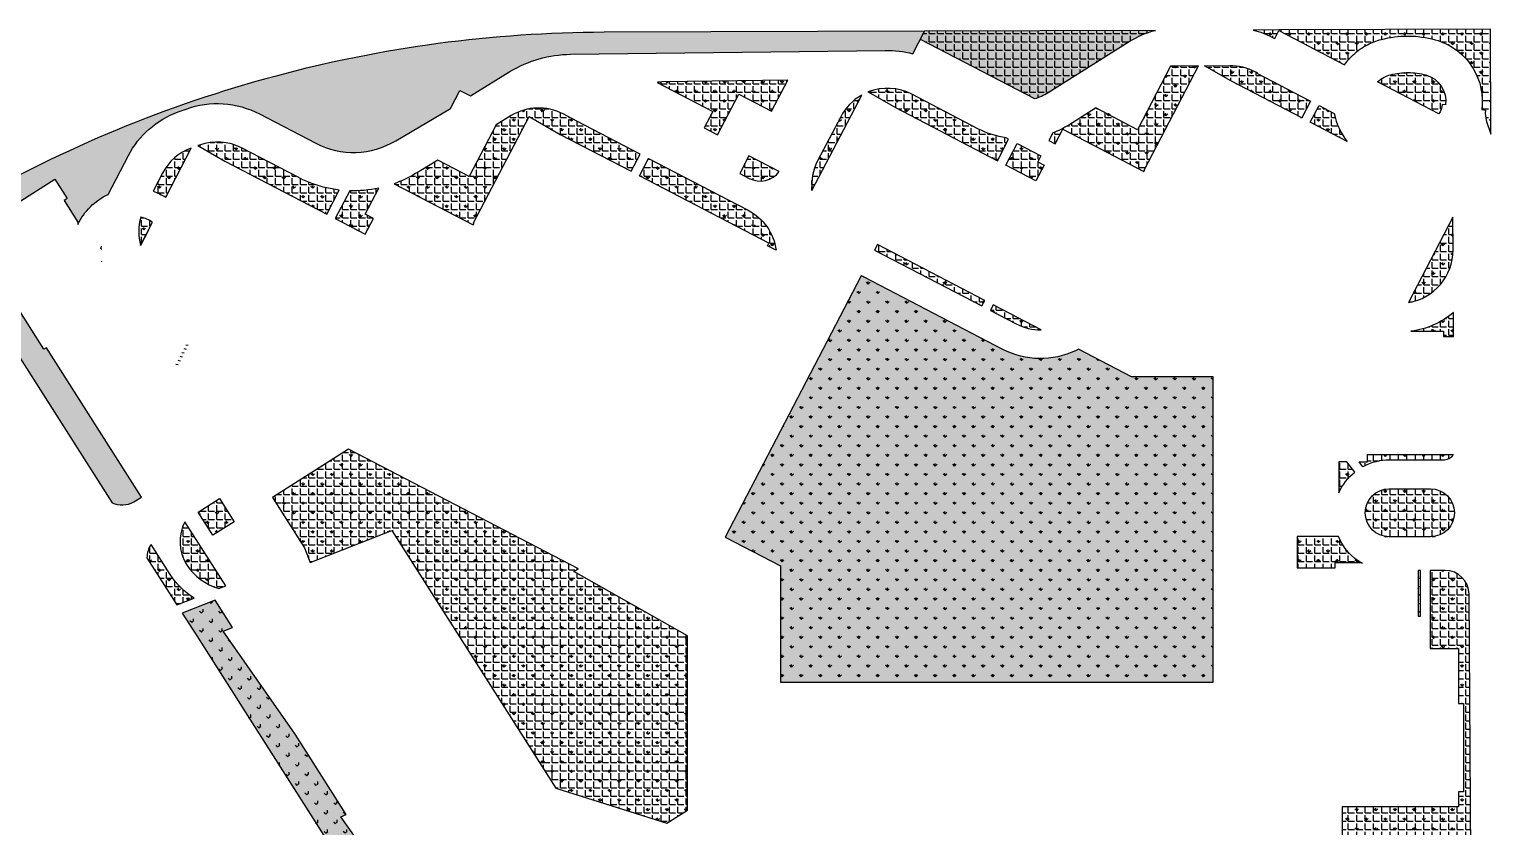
# Model space of a CAD drawing. Extents: x 1977 to 1034874806, y 3985 to 587211952.
# Drawn here: x 516936495 to 517240987, y 292439846 to 292606045 of the extents above; entities that cross this region are included whole.
import ezdxf

# ---------------------------------------------------------------- set-up
doc = ezdxf.new("R2010")
doc.units = 0
doc.header["$LTSCALE"] = 10
doc.header["$MEASUREMENT"] = 0
doc.layers.add('M-绿化 填充 实土104', color=126, linetype='Continuous')
doc.layers.add('SPACE_HATCH', color=8, linetype='Continuous')
pattern_1 = [(90, (517177151.9, 292383314.6), (-1995.591, 1995.591), [529.161, -3462.02]), (45, (517177152, 292383314.6), (-1995.592, 1995.592), [529.161, -2293.032]), (135, (517177152, 292383314.6), (-1995.592, -1995.592), [529.161, -2293.032])]
pattern_2 = [(0, (0, 0), (0, 1746.25), [1270, -476.25]), (90, (0, 0), (-1746.25, 1e-13), [1270, -476.25])]

msp = doc.modelspace()

# ---------------------------------------------------------------- hatches: boundary and pattern name
at = {"layer": 'M-绿化 填充 实土104'}
h = msp.add_hatch(dxfattribs=at)
h.set_pattern_fill('GRASS', color=256, scale=1000)
h.set_pattern_definition([(90, (517209568, 292263336.2), (-1995.591, 1995.591), [529.161, -3462.02]), (45, (517209568, 292263336.2), (-1995.592, 1995.592), [529.161, -2293.032]), (135, (517209568, 292263336.2), (-1995.592, -1995.592), [529.161, -2293.032])])
h.paths.add_polyline_path([(517026228.269, 292593308.488), (517028442.528, 292592155.818), (517036639.177, 292597213.578, -0.1337552651), (517049274.671, 292600821.264), (517114826.897, 292601620.244, -0.074902278), (517120562.049, 292600942.693), (517123005.517, 292605636.549), (517056254.159, 292605405.836, 0.0648491817), (516987632.417, 292596226.813, 0.064894186), (516923656.417, 292569778.813), (516920945.417, 292558862.813), (516953741.286, 292507343.065, 0.2395148962), (516958266.577, 292507558.164), (516959860.51, 292508565.638), (516940069.259, 292539680.46), (516939562.994, 292539358.441), (516925769.861, 292561043.447), (516929072.636, 292563144.236), (516930066.19, 292567331.655), (516941794.656, 292574791.754), (516944370.806, 292570741.637), (516943780.163, 292570365.948), (516946647.503, 292565858.033), (516946643.894, 292565362.366, -0.1795361481), (516952939.346, 292571611.431), (516957148.506, 292579719.927, -0.1879278584), (516967526.188, 292588809.167), (516969194.637, 292589407.51, -0.2099432466), (516984443.384, 292588398.252), (516996191.21, 292582282.721, 0.2617477249), (517012840.26, 292582816.394), (517024257.932, 292589523.503)])
h.paths.add_polyline_path([(517145939.436, 292591588.091, 0.071374484), (517148793.712, 292592859.304), (517165658.517, 292603468.088, -0.0784951198), (517171108.346, 292605803.372), (517123005.517, 292605636.549), (517122141.385, 292603976.571)])
h = msp.add_hatch(dxfattribs=at)
h.set_pattern_fill('GRASS', color=256, scale=1000)
h.set_pattern_definition(pattern_1)
h.paths.add_polyline_path([(517196926.024, 292605892.733), (517191512.041, 292605873.994, -0.0566780583), (517195520.266, 292604334.408), (517195988.048, 292604090.896)])
h = msp.add_hatch(dxfattribs=at)
h.set_pattern_fill('GRASS', color=256, scale=1000)
h.set_pattern_definition(pattern_1)
h.paths.add_polyline_path([(517237345.724, 292597835.192, -0.1688508888), (517239112.028, 292589281.802), (517239901.673, 292589162.467, 0.1182316493), (517240100.541, 292586838.928), (517240987.465, 292584169.263), (517240911.748, 292606044.977), (517196926.024, 292605892.733), (517196853.826, 292605754.041), (517210524.782, 292598637.392, -0.0513354422), (517212305.705, 292600698.446, -0.0689365474), (517215280.785, 292602813.15, -0.0580585209), (517218165.755, 292603912.679, -0.0633925016), (517223675.821, 292604614.092, -0.0648273944), (517229306.573, 292603881.02, -0.1963663825)])
h = msp.add_hatch(dxfattribs=at)
h.set_pattern_fill('GRASS', color=256, scale=1000)
h.set_pattern_definition([(90, (516716313, 292338560.3), (-1995.591, 1995.591), [529.161, -3462.02]), (45, (516716313, 292338560.3), (-1995.592, 1995.592), [529.161, -2293.032]), (135, (516716313, 292338560.3), (-1995.592, -1995.592), [529.161, -2293.032])])
edge = h.paths.add_edge_path()
edge.add_line((517180064.715, 292598407.166), (517175596.436, 292598352.704))
edge.add_arc((517173968.586, 292630840.449), 32528.503, 270.52366857, 272.86849707, ccw=False)
edge.add_line((517174265.884, 292598313.305), (517167618.773, 292585544.319))
edge.add_line((517167618.773, 292585544.319), (517158881.716, 292590092.546))
edge.add_line((517158881.716, 292590092.546), (517158616.728, 292589583.509))
edge.add_line((517158616.728, 292589583.509), (517153056.674, 292586085.964))
edge.add_arc((517142939.915, 292602168.598), 18999.998, 290.93857009, 302.17189127, ccw=False)
edge.add_line((517149729.883, 292584423.281), (517148924.146, 292582875.474))
edge.add_line((517148924.146, 292582875.474), (517150254.727, 292582182.809))
edge.add_line((517150254.727, 292582182.809), (517151824.765, 292585198.823))
edge.add_line((517151824.765, 292585198.823), (517168722.271, 292576402.538))
edge.add_line((517168722.271, 292576402.538), (517168906.936, 292576757.276))
edge.add_line((517168906.936, 292576757.276), (517168818.3, 292576803.418))
edge.add_line((517168818.3, 292576803.418), (517180064.715, 292598407.166))
h = msp.add_hatch(dxfattribs=at)
h.set_pattern_fill('GRASS', color=256, scale=1000)
h.set_pattern_definition(pattern_1)
h.paths.add_polyline_path([(517186834.257, 292595271.048), (517181332.728, 292598422.621), (517186600.601, 292598486.828, -0.1236630012), (517191813.899, 292597244.764), (517192294.059, 292596994.809), (517192236.34, 292596883.933), (517203430.672, 292591056.532), (517201618.258, 292587574.917)])
h = msp.add_hatch(dxfattribs=at)
h.set_pattern_fill('GRASS', color=256, scale=1000)
h.set_pattern_definition(pattern_1)
edge = h.paths.add_edge_path()
edge.add_arc((517223676.792, 292582633.964), 14380.12, 74.73437443, 89.4818686)
edge.add_arc((517223675.821, 292582620.762), 14393.33, 89.47847716, 104.25335853)
edge.add_arc((517221473.756, 292590910.534), 5817.324, 103.33486045, 117.63874016)
edge.add_arc((517221396.885, 292591057.277), 5651.665, 117.63848, 134.95771705)
edge.add_line((517217403.504, 292595056.556), (517230197.963, 292588396.179))
edge.add_arc((517225632.272, 292591088.398), 5300.338, 329.47371174, 352.15809454)
edge.add_arc((517226063.469, 292591704.316), 5002.146, 344.47229077, 433.75260776)
h = msp.add_hatch(dxfattribs=at)
h.set_pattern_fill('GRASS', color=256, scale=1000)
h.set_pattern_definition(pattern_1)
edge = h.paths.add_edge_path()
edge.add_line((517079902.317, 292584026.213), (517084336.946, 292592540.118))
edge.add_line((517084336.946, 292592540.118), (517091168.126, 292588982.23))
edge.add_line((517091168.126, 292588982.23), (517094517.425, 292595416.173))
edge.add_line((517094517.425, 292595416.173), (517068264.739, 292595052.278))
edge.add_arc((517068325.677, 292590052.649), 5000, 90.69831249, 101.86798105)
edge.add_line((517067297.39, 292594945.769), (517078899.6, 292588908.404))
edge.add_line((517078899.6, 292588908.404), (517077113.782, 292585477.882))
edge.add_line((517077113.782, 292585477.882), (517079902.317, 292584026.213))
h = msp.add_hatch(dxfattribs=at)
h.set_pattern_fill('GRASS', color=256, scale=1000)
h.set_pattern_definition(pattern_1)
edge = h.paths.add_edge_path()
edge.add_arc((517115309.207, 292582730.777), 11000, 62.50000013, 111.51494184)
edge.add_line((517111275.025, 292592964.318), (517116968.599, 292589702.732))
edge.add_line((517116968.599, 292589702.732), (517138210.181, 292578645.064))
edge.add_line((517138210.181, 292578645.064), (517140541.817, 292583124.094))
edge.add_line((517140541.817, 292583124.094), (517140023.914, 292583393.698))
edge.add_arc((517142944.234, 292602186.913), 19018.759, 242.92381137, 261.16732111, ccw=False)
edge.add_line((517134287.372, 292585252.571), (517120388.442, 292592487.896))
h = msp.add_hatch(dxfattribs=at)
h.set_pattern_fill('GRASS', color=256, scale=1000)
h.set_pattern_definition(pattern_1)
edge = h.paths.add_edge_path()
edge.add_arc((517004040.936, 292597361.906), 25000, 289.81326732, 301.17189127, ccw=False)
edge.add_line((517012514.831, 292573841.848), (517028991.233, 292565264.612))
edge.add_line((517028991.233, 292565264.612), (517029175.932, 292565619.416))
edge.add_line((517029175.932, 292565619.416), (517029087.316, 292565665.547))
edge.add_line((517029087.316, 292565665.547), (517040631.205, 292587840.728))
edge.add_line((517040631.205, 292587840.728), (517047100.896, 292584134.539))
edge.add_line((517047100.896, 292584134.539), (517061887.296, 292576437.088))
edge.add_line((517061887.296, 292576437.088), (517063757.435, 292580029.523))
edge.add_line((517063757.435, 292580029.523), (517050562.148, 292586898.555))
edge.add_line((517050562.148, 292586898.555), (517047704.792, 292588386.001))
edge.add_arc((517042625.557, 292578628.882), 11000, 62.5, 121.17189127)
edge.add_line((517036931.877, 292588040.683), (517033761.407, 292586122.703))
edge.add_line((517033761.407, 292586122.703), (517028172.15, 292575385.838))
edge.add_line((517028172.15, 292575385.838), (517021636.816, 292578787.918))
edge.add_line((517021636.816, 292578787.918), (517018058.848, 292576623.422))
edge.add_line((517018058.848, 292576623.422), (517016981.119, 292575971.448))
h = msp.add_hatch(dxfattribs=at)
h.set_pattern_fill('GRASS', color=256, scale=1000)
h.set_pattern_definition(pattern_1)
h.paths.add_polyline_path([(517109932.999, 292592327.463, 0.1460704815), (517105552.088, 292587810.011), (517100749.902, 292578585.099, 0.1460630178), (517099562.178, 292572405.682)])
h = msp.add_hatch(dxfattribs=at)
h.set_pattern_fill('GRASS', color=256, scale=1000)
h.set_pattern_definition(pattern_1)
h.paths.add_polyline_path([(517208369.111, 292588485.744), (517205204.721, 292590133.021), (517203392.276, 292586651.413), (517211094.857, 292582641.662, -0.1230469503)])
h = msp.add_hatch(dxfattribs=at)
h.set_pattern_fill('GRASS', color=256, scale=1000)
h.set_pattern_definition(pattern_1)
h.paths.add_polyline_path([(516970251.747, 292581287.775, 0.1879033889), (516964244.592, 292576025.938), (516962312.767, 292572314.936, -0.0281240331), (516964925.482, 292571053.661)])
h = msp.add_hatch(dxfattribs=at)
h.set_pattern_fill('GRASS', color=256, scale=1000)
h.set_pattern_definition(pattern_1)
edge = h.paths.add_edge_path()
edge.add_arc((516975670.161, 292571545.046), 11000, 62.5, 111.54276723)
edge.add_line((516971631.009, 292581776.627), (516977237.615, 292578564.861))
edge.add_line((516977237.615, 292578564.861), (516998479.213, 292567507.198))
edge.add_line((516998479.213, 292567507.198), (517001097.011, 292572535.844))
edge.add_arc((517004040.936, 292597361.905), 25000, 242.50011131, 263.23732977, ccw=False)
edge.add_line((516992497.264, 292575186.612), (516980749.395, 292581302.165))
h = msp.add_hatch(dxfattribs=at)
h.set_pattern_fill('GRASS', color=256, scale=1000)
h.set_pattern_definition(pattern_1)
h.paths.add_polyline_path([(517147945.924, 292577747.786), (517146615.402, 292578440.421), (517147238.763, 292579637.885), (517142315.839, 292582200.597), (517139984.203, 292577721.566), (517146237.653, 292574466.226)])
h = msp.add_hatch(dxfattribs=at)
h.set_pattern_fill('GRASS', color=256, scale=1000)
h.set_pattern_definition(pattern_1)
edge = h.paths.add_edge_path()
edge.add_line((517065531.451, 292579106.025), (517063661.293, 292575513.544))
edge.add_line((517063661.293, 292575513.544), (517090608.684, 292561485.629))
edge.add_line((517090608.684, 292561485.629), (517092097.627, 292559977.858))
edge.add_arc((517081190.252, 292558553.372), 11000, 7.44062658, 62.5)
edge.add_line((517086269.487, 292568310.491), (517082100.536, 292570480.71))
edge.add_line((517082100.536, 292570480.71), (517082100.537, 292570480.713))
edge.add_line((517082100.537, 292570480.713), (517065531.451, 292579106.025))
h = msp.add_hatch(dxfattribs=at)
h.set_pattern_fill('GRASS', color=256, scale=1000)
h.set_pattern_definition(pattern_1)
h.paths.add_polyline_path([(517092754.113, 292576377.206), (517086787.067, 292579483.453), (517084871.027, 292575802.775), (517086467.647, 292574971.627, 0.3649920459)])
h = msp.add_hatch(dxfattribs=at)
h.set_pattern_fill('GRASS', color=256, scale=1000)
h.set_pattern_definition(pattern_1)
edge = h.paths.add_edge_path()
edge.add_arc((517004040.936, 292597361.906), 25000.001, 268.22705396, 282.14899265, ccw=False)
edge.add_line((517003267.466, 292572373.873), (517000253.229, 292566583.69))
edge.add_line((517000253.229, 292566583.69), (517006506.669, 292563328.356))
edge.add_line((517006506.669, 292563328.356), (517008214.944, 292566609.923))
edge.add_line((517008214.944, 292566609.923), (517006485.264, 292567510.337))
edge.add_line((517006485.264, 292567510.337), (517009302.301, 292572921.815))
h = msp.add_hatch(dxfattribs=at)
h.set_pattern_fill('GRASS', color=256, scale=1000)
h.set_pattern_definition([(90, (516960371.6, 292564209.8), (-1995.6, 1995.6), [529.2, -3462]), (45, (516960371.6, 292564209.8), (-1995.6, 1995.6), [529.2, -2293]), (135, (516960371.6, 292564209.8), (-1995.6, -1995.6), [529.2, -2293])])
edge = h.paths.add_edge_path()
edge.add_line((516959686.85, 292560990.533), (516962199.676, 292565817.526))
edge.add_arc((516958212.87, 292560003.152), 7049.934, 55.56231141, 77.31464802)
edge.add_arc((516970033.364, 292563805.967), 10722.734, 163.33489539, 195.22242115)
h = msp.add_hatch(dxfattribs=at)
h.set_pattern_fill('GRASS', color=256, scale=1000)
h.set_pattern_definition(pattern_1)
h.paths.add_polyline_path([(517233123.079, 292560037.13), (517233084.744, 292566852.332), (517223833.487, 292549109.021, 0.3707938634)])
h = msp.add_hatch(dxfattribs=at)
h.set_pattern_fill('GRASS', color=256, scale=1000)
h.set_pattern_definition([(32.45912345, (1042041944.4, 13591556.5), (612.799656, 2754.858084), [529.16132, -3462.0203]), (347.45912345, (1042041944.4, 13591556.5), (612.800074, 2754.859961), [529.16132, -2293.0323]), (77.45912345, (1042041944.4, 13591556.5), (-2754.859961, 612.800074), [529.16132, -2293.0323])])
h.paths.add_polyline_path([(516951604.391, 292560510.119, -0.0179843324), (516951412.61, 292561862.96, 0.0482445825), (516951181.196, 292560511.234, 0.2434491719), (516953737.676, 292554555.602, -0.0838098844)])
h = msp.add_hatch(dxfattribs=at)
h.set_pattern_fill('GRASS', color=256, scale=1000)
h.set_pattern_definition(pattern_1)
h.paths.add_polyline_path([(517134964.071, 292548370.958), (517135566.136, 292549527.437), (517113215.801, 292561167.34), (517112612.585, 292560008.576)])
h = msp.add_hatch(dxfattribs=at)
h.set_pattern_fill('GRASS', color=256, scale=1000)
h.set_pattern_definition(pattern_1)
h.paths.add_polyline_path([(517159038.833, 292470004.324), (517159038.833, 292470004.324), (517183144.943, 292470004.324), (517183138.833, 292533604.324), (517166149.965, 292533604.324), (517155117.146, 292539349.522), (517154501.873, 292539056.685, -0.2352475486), (517139346.323, 292539327.58), (517110551.692, 292554317.117, 0.0181996445), (517109828.642, 292554660.673), (517081490.703, 292500224.022), (517093038.833, 292494212.443), (517093038.833, 292470004.324), (517129649.969, 292470004.324)])
h = msp.add_hatch(dxfattribs=at)
h.set_pattern_fill('GRASS', color=256, scale=1000)
h.set_pattern_definition(pattern_1)
edge = h.paths.add_edge_path()
edge.add_line((517137340.212, 292548603.772), (517136739.813, 292547450.765))
edge.add_line((517136739.813, 292547450.765), (517142117.952, 292544649.054))
edge.add_arc((517147197.187, 292554406.173), 11000, 242.50000009, 270.63707445)
edge.add_line((517147319.494, 292543406.853), (517137340.212, 292548603.772))
h = msp.add_hatch(dxfattribs=at)
h.set_pattern_fill('GRASS', color=256, scale=1000)
h.set_pattern_definition(pattern_1)
edge = h.paths.add_edge_path()
edge.add_line((517231138.505, 292543103.994), (517231138.505, 292542004.324))
edge.add_line((517231138.505, 292542004.324), (517233224.511, 292542004.324))
edge.add_line((517233224.511, 292542004.324), (517233196.472, 292546989.218))
edge.add_arc((517222194.617, 292560048.553), 17075.92, 277.4807893, 310.11250758, ccw=False)
edge.add_line((517224417.795, 292543117.973), (517224307.42, 292543103.994))
edge.add_line((517224307.42, 292543103.994), (517226266.979, 292543103.994))
edge.add_line((517226266.979, 292543103.994), (517231138.505, 292543103.994))
at = {"layer": 'M-绿化 填充 实土104', "ltscale": 0.02}
h = msp.add_hatch(dxfattribs=at)
h.set_pattern_fill('ANSI31', color=256, scale=550)
h.set_pattern_definition([(347.45912345, (1041953431.6, 13713384.5), (189.5869381, 852.293411), [])])
h.paths.add_polyline_path([(516969752.544, 292540464.835), (516969309.038, 292540695.708), (516966954.138, 292536171.944), (516967397.644, 292535941.071)])
at = {"layer": 'M-绿化 填充 实土104'}
h = msp.add_hatch(dxfattribs=at)
h.set_pattern_fill('GRASS', color=256, scale=1000)
h.set_pattern_definition(pattern_1)
h.paths.add_polyline_path([(516987169.625, 292508485.825), (516993835.312, 292498006.302), (516995041.567, 292494935.235), (517012044.019, 292501613.465), (517046210.19, 292447898.791), (517069351.013, 292440584.363), (517073638.833, 292443278.368), (517073638.833, 292479644.141), (517049933.299, 292493069.266), (517050925.278, 292493587.242), (517002983.191, 292518544.328)])
h = msp.add_hatch(dxfattribs=at)
h.set_pattern_fill('GRASS', color=256, scale=1000)
h.set_pattern_definition(pattern_1)
edge = h.paths.add_edge_path()
edge.add_line((517214355.991, 292514880.153), (517213538.833, 292515904.324))
edge.add_line((517213538.833, 292515904.324), (517215338.833, 292515904.324))
edge.add_line((517215338.833, 292515904.324), (517215338.833, 292517404.324))
edge.add_line((517215338.833, 292517404.324), (517233160.282, 292517404.324))
edge.add_arc((517231357.975, 292518271.324), 2000, 270, 334.31011513, ccw=False)
edge.add_line((517231357.975, 292516271.324), (517219838.833, 292516271.324))
edge.add_arc((517219838.833, 292504771.324), 11500, 90, 118.47458779)
h = msp.add_hatch(dxfattribs=at)
h.set_pattern_fill('GRASS', color=256, scale=1000)
h.set_pattern_definition(pattern_1)
h.paths.add_polyline_path([(517209338.505, 292509461.004, -0.1203135706), (517212681.256, 292513772.384), (517210980.24, 292515904.324), (517209338.505, 292515904.324)])
h = msp.add_hatch(dxfattribs=at)
h.set_pattern_fill('GRASS', color=256, scale=1000)
h.set_pattern_definition(pattern_1)
h.paths.add_polyline_path([(516974766.193, 292500596.284), (516971690.723, 292505427.606), (516976119.534, 292508246.849), (516979194.284, 292503412.851)])
h = msp.add_hatch(dxfattribs=at)
h.set_pattern_fill('GRASS', color=256, scale=1000)
h.set_pattern_definition([(90, (517177151.9, 292383814.6), (-1995.59, 1995.59), [529.16, -3462.02]), (45, (517177152, 292383814.6), (-1995.59, 1995.59), [529.16, -2293.03]), (135, (517177152, 292383814.6), (-1995.59, -1995.59), [529.16, -2293.03])])
h.paths.add_polyline_path([(517219838.833, 292500271.324, -1), (517219838.833, 292510271.324), (517228427.513, 292510271.324, -1), (517228427.513, 292500271.324)])
h = msp.add_hatch(dxfattribs=at)
h.set_pattern_fill('GRASS', color=256, scale=1000)
h.set_pattern_definition(pattern_1)
edge = h.paths.add_edge_path()
edge.add_arc((516976913.971, 292499269.205), 9000, 152.56451102, 211.97225089)
edge.add_arc((516979356.855, 292501018.34), 12000, 212.88076714, 253.62895896)
edge.add_line((516975974.576, 292489504.861), (516977437.42, 292490080.932))
edge.add_line((516977437.42, 292490080.932), (516968926.199, 292503415.952))
h = msp.add_hatch(dxfattribs=at)
h.set_pattern_fill('GRASS', color=256, scale=1000)
h.set_pattern_definition(pattern_1)
edge = h.paths.add_edge_path()
edge.add_arc((516979356.855, 292501018.34), 16000, 212.45912345, 237.80002591, ccw=False)
edge.add_line((516965856.462, 292492431.175), (516961875.807, 292498689.401))
edge.add_arc((516966018.506, 292495889.75), 5000, 145.94903411, 179.75592551)
edge.add_line((516961018.551, 292495911.049), (516967276.458, 292486079.52))
edge.add_line((516967276.458, 292486079.52), (516970830.84, 292487479.245))
h = msp.add_hatch(dxfattribs=at)
h.set_pattern_fill('GRASS', color=256, scale=1000)
h.set_pattern_definition(pattern_1)
edge = h.paths.add_edge_path()
edge.add_line((517208538.834, 292493804.324), (517208538.834, 292494904.324))
edge.add_line((517208538.834, 292494904.324), (517213931.862, 292494904.324))
edge.add_arc((517219838.833, 292504771.324), 11500, 202.85893562, 239.0927612, ccw=False)
edge.add_line((517209241.997, 292500303.992), (517200638.505, 292500303.992))
edge.add_line((517200638.505, 292500303.992), (517200638.834, 292493804.324))
edge.add_line((517200638.834, 292493804.324), (517208538.834, 292493804.324))
h = msp.add_hatch(dxfattribs=at)
h.set_pattern_fill('GRASS', color=256, scale=1000)
h.set_pattern_definition(pattern_1)
edge = h.paths.add_edge_path()
edge.add_arc((517231464.259, 292488271.324), 5000, 0.37163185, 90)
edge.add_line((517231464.259, 292493271.324), (517228338.833, 292493271.324))
edge.add_line((517228338.833, 292493271.324), (517228338.833, 292477004.324))
edge.add_line((517228338.833, 292477004.324), (517234238.833, 292477004.324))
edge.add_line((517234238.833, 292477004.324), (517234238.833, 292465504.324))
edge.add_line((517234238.833, 292465504.324), (517235338.834, 292465504.324))
edge.add_line((517235338.834, 292465504.324), (517235338.834, 292447104.324))
edge.add_line((517235338.834, 292447104.324), (517234238.833, 292447104.324))
edge.add_line((517234238.833, 292447104.324), (517234238.833, 292444004.324))
edge.add_line((517234238.833, 292444004.324), (517210038.834, 292444004.324))
edge.add_line((517210038.834, 292444004.324), (517210038.833, 292435303.994))
edge.add_line((517210038.833, 292435303.994), (517226138.505, 292435303.994))
edge.add_line((517226138.505, 292435303.994), (517226138.505, 292434703.994))
edge.add_line((517226138.505, 292434703.994), (517226938.505, 292434703.994))
edge.add_line((517226938.505, 292434703.994), (517226938.505, 292413503.994))
edge.add_line((517226938.505, 292413503.994), (517226138.505, 292413503.994))
edge.add_line((517226138.505, 292413503.994), (517226138.505, 292403298.481))
edge.add_arc((517218081.652, 292414555.65), 13843.292, 305.59162294, 329.76689144)
edge.add_line((517230042.035, 292407585.285), (517235545.726, 292417680.038))
edge.add_arc((517225887.854, 292422945.54), 11000, 331.40064185, 360.37163185)
edge.add_line((517236887.623, 292423016.888), (517236464.153, 292488303.755))
h = msp.add_hatch(dxfattribs=at)
h.set_pattern_fill('GRASS', color=256, scale=600)
h.set_pattern_definition([(90, (516970760.2, 292581579.5), (-1197.3546, 1197.3546), [317.497, -2077.212]), (45, (516970760.2, 292581579.5), (-1197.355, 1197.355), [317.497, -1375.819]), (135, (516970760.2, 292581579.5), (-1197.355, -1197.355), [317.497, -1375.819])])
h.paths.add_polyline_path([(517226338.833, 292493271.324), (517225838.833, 292493271.324), (517225838.833, 292482954.324), (517226338.833, 292482954.324)])
h = msp.add_hatch(dxfattribs=at)
h.set_pattern_fill('GRASS', color=256, scale=1000)
h.set_pattern_definition([(90, (1034018345.3, 585940234.4), (-1995.5909495, 1995.5909505), [529.16132, -3462.0203]), (45, (1034018345.3, 585940234.4), (-1995.59231, 1995.59231), [529.16132, -2293.0323]), (135, (1034018345.3, 585940234.4), (-1995.59231, -1995.59231), [529.16132, -2293.0323])])
h.paths.add_polyline_path([(517038947.511, 292373490.739, 0.2509180182), (517043655.551, 292373841.915), (517050186.657, 292377992.648), (517048240.775, 292381054.46), (517047555.076, 292380618.309), (517042203.453, 292381717.75), (517040950.273, 292383687.949), (517039036.241, 292383640.994), (517034043.948, 292392869.805), (517015116.034, 292422627.506), (517001423.892, 292441886.376), (517002554.675, 292442375.967), (516991880.957, 292459156.756), (516976876.712, 292480617.608), (516978832.369, 292481347.208), (516975205.219, 292487049.668), (516968370.932, 292484361.034), (516971379.31, 292479634.26)])
at = {"layer": 'SPACE_HATCH'}
h = msp.add_hatch(dxfattribs=at)
h.set_pattern_fill('ANGLE', color=256, scale=500, style=0)
h.set_pattern_definition(pattern_2)
h.paths.add_polyline_path([(517049274.671, 292600821.264), (517114826.897, 292601620.244, -0.074902278), (517120562.049, 292600942.693), (517123005.517, 292605636.549), (517056252.839, 292605405.832, 0.0648479448), (516987632.417, 292596226.813, 0.064894186), (516923656.417, 292569778.813), (516920945.417, 292558862.813), (516953741.286, 292507343.065, 0.2395148962), (516958266.577, 292507558.164), (516959860.51, 292508565.638), (516940069.259, 292539680.46), (516939562.994, 292539358.441), (516925769.861, 292561043.447), (516929072.636, 292563144.236), (516930066.19, 292567331.655), (516941794.656, 292574791.754), (516944370.806, 292570741.637), (516943780.163, 292570365.948), (516946647.503, 292565858.033), (516946643.894, 292565362.366, -0.1795361481), (516952939.346, 292571611.431), (516957148.506, 292579719.927, -0.1879278584), (516967526.188, 292588809.167), (516969194.637, 292589407.51, -0.2099432466), (516984443.384, 292588398.252), (516996191.223, 292582282.714, 0.2617474858), (517012840.26, 292582816.394), (517024257.932, 292589523.503), (517026228.269, 292593308.488), (517028442.528, 292592155.818), (517036639.177, 292597213.578, -0.1337552651)])
h = msp.add_hatch(dxfattribs=at)
h.set_pattern_fill('ANGLE', color=256, scale=500, style=0)
h.set_pattern_definition(pattern_2)
h.paths.add_polyline_path([(517165658.517, 292603468.088, -0.0784951198), (517171108.346, 292605803.372), (517123005.517, 292605636.549), (517122141.385, 292603976.571), (517145939.436, 292591588.091, 0.0713744839), (517148793.712, 292592859.304)])
h = msp.add_hatch(dxfattribs=at)
h.set_pattern_fill('ANGLE', color=256, scale=500, style=0)
h.set_pattern_definition(pattern_2)
h.paths.add_polyline_path([(517191512.038, 292605873.994, -0.0566780988), (517195520.266, 292604334.408), (517195988.048, 292604090.896), (517196853.826, 292605754.041), (517210524.782, 292598637.392, -0.0513354422), (517212305.705, 292600698.446, -0.0689365474), (517215280.785, 292602813.15, -0.0580585209), (517218165.755, 292603912.679, -0.0633925016), (517223675.821, 292604614.092, -0.0663063157), (517229431.684, 292603847.485, -0.3749623442), (517239112.028, 292589281.802), (517239901.673, 292589162.467, 0.1182316493), (517240100.541, 292586838.928), (517240987.465, 292584169.263), (517240911.748, 292606044.977)])
h = msp.add_hatch(dxfattribs=at)
h.set_pattern_fill('ANGLE', color=256, scale=500, style=0)
h.set_pattern_definition(pattern_2)
h.paths.add_polyline_path([(517149729.883, 292584423.281), (517148924.146, 292582875.474), (517150254.727, 292582182.809), (517151824.765, 292585198.823), (517168722.271, 292576402.538), (517168906.936, 292576757.276), (517168818.3, 292576803.418), (517180064.715, 292598407.166), (517175596.436, 292598352.704, -0.0095138574), (517174265.886, 292598313.304), (517167387.897, 292585100.817), (517158689.181, 292589629.085), (517153056.674, 292586085.964, -0.0490539015)])
h = msp.add_hatch(dxfattribs=at)
h.set_pattern_fill('ANGLE', color=256, scale=500, style=0)
h.set_pattern_definition(pattern_2)
h.paths.add_polyline_path([(517201618.258, 292587574.917), (517203430.672, 292591056.532), (517192236.34, 292596883.933), (517192294.059, 292596994.809), (517191813.899, 292597244.764, 0.1236629982), (517186600.602, 292598486.828), (517181332.728, 292598422.621), (517186834.257, 292595271.048)])
h = msp.add_hatch(dxfattribs=at)
h.set_pattern_fill('ANGLE', color=256, scale=500, style=0)
h.set_pattern_definition(pattern_2)
h.paths.add_polyline_path([(517231577.053, 292590273.843, 0.3731642499), (517227462.996, 292596506.689, 0.0644370446), (517223806.831, 292597013.496, 0.0645570409), (517220132.038, 292596571.015, 0.0624936144), (517218775.128, 292596064.043, 0.0750636887), (517217403.504, 292595056.556), (517230197.963, 292588396.179, 0.0993048027), (517230883.043, 292590365.22)])
h = msp.add_hatch(dxfattribs=at)
h.set_pattern_fill('ANGLE', color=256, scale=500, style=0)
h.set_pattern_definition(pattern_2)
h.paths.add_polyline_path([(517079902.317, 292584026.213), (517084336.946, 292592540.118), (517091168.126, 292588982.23), (517094517.425, 292595416.173), (517068264.739, 292595052.278, 0.0487754978), (517067297.39, 292594945.769), (517078899.6, 292588908.404), (517077113.782, 292585477.882)])
h = msp.add_hatch(dxfattribs=at)
h.set_pattern_fill('ANGLE', color=256, scale=500, style=0)
h.set_pattern_definition(pattern_2)
h.paths.add_polyline_path([(517111275.025, 292592964.318), (517116968.599, 292589702.732), (517138210.181, 292578645.064), (517140541.817, 292583124.094), (517140023.914, 292583393.698, -0.0797708906), (517134287.372, 292585252.571), (517120388.442, 292592487.896, 0.2171895534)])
h = msp.add_hatch(dxfattribs=at)
h.set_pattern_fill('ANGLE', color=256, scale=500, style=0)
h.set_pattern_definition(pattern_2)
h.paths.add_polyline_path([(517016981.119, 292575971.448, -0.0496019661), (517012514.831, 292573841.848), (517028991.233, 292565264.612), (517029175.932, 292565619.416), (517029087.316, 292565665.547), (517040631.205, 292587840.728), (517047100.896, 292584134.539), (517061887.296, 292576437.088), (517063757.435, 292580029.523), (517047704.792, 292588386.001, 0.2617477249), (517036931.877, 292588040.683), (517033761.407, 292586122.703), (517028172.15, 292575385.838), (517021636.816, 292578787.918)])
h = msp.add_hatch(dxfattribs=at)
h.set_pattern_fill('ANGLE', color=256, scale=500, style=0)
h.set_pattern_definition(pattern_2)
h.paths.add_polyline_path([(517109932.999, 292592327.463, 0.1460704815), (517105552.088, 292587810.011), (517100749.902, 292578585.099, 0.1460630178), (517099562.178, 292572405.682)])
h = msp.add_hatch(dxfattribs=at)
h.set_pattern_fill('ANGLE', color=256, scale=500, style=0)
h.set_pattern_definition(pattern_2)
h.paths.add_polyline_path([(517205204.721, 292590133.021), (517203392.276, 292586651.413), (517211094.857, 292582641.662, -0.1230469503), (517208369.111, 292588485.744)])
h = msp.add_hatch(dxfattribs=at)
h.set_pattern_fill('ANGLE', color=256, scale=500, style=0)
h.set_pattern_definition(pattern_2)
h.paths.add_polyline_path([(516964925.482, 292571053.661), (516970251.747, 292581287.775, 0.1879033889), (516964244.592, 292576025.938), (516962312.767, 292572314.936, -0.028124036)])
h = msp.add_hatch(dxfattribs=at)
h.set_pattern_fill('ANGLE', color=256, scale=500, style=0)
h.set_pattern_definition(pattern_2)
h.paths.add_polyline_path([(516998479.201, 292567507.173), (517001097.011, 292572535.844, -0.0907309312), (516992497.264, 292575186.612), (516980749.395, 292581302.165, 0.2081180405), (516971993.605, 292581912.444, 0.0003761722), (516971623.551, 292581780.9), (516977237.615, 292578564.861)])
h = msp.add_hatch(dxfattribs=at)
h.set_pattern_fill('ANGLE', color=256, scale=500, style=0)
h.set_pattern_definition(pattern_2)
h.paths.add_polyline_path([(517139984.203, 292577721.567), (517146237.653, 292574466.226), (517147945.928, 292577747.793), (517146615.402, 292578440.421), (517147238.763, 292579637.885), (517142315.839, 292582200.597)])
h = msp.add_hatch(dxfattribs=at)
h.set_pattern_fill('ANGLE', color=256, scale=500, style=0)
h.set_pattern_definition(pattern_2)
h.paths.add_polyline_path([(517063661.297, 292575513.551), (517090608.684, 292561485.629), (517090308.597, 292560909.169), (517092097.627, 292559977.858, 0.2449730382), (517086269.487, 292568310.491), (517065531.453, 292579106.028)])
h = msp.add_hatch(dxfattribs=at)
h.set_pattern_fill('ANGLE', color=256, scale=500, style=0)
h.set_pattern_definition(pattern_2)
h.paths.add_polyline_path([(517092754.113, 292576377.206), (517086432.263, 292579668.153), (517084516.223, 292575987.474), (517086467.647, 292574971.627, 0.3649920459)])
h = msp.add_hatch(dxfattribs=at)
h.set_pattern_fill('ANGLE', color=256, scale=500, style=0)
h.set_pattern_definition(pattern_2)
h.paths.add_polyline_path([(517003267.466, 292572373.873), (517000253.229, 292566583.69), (517006506.669, 292563328.356), (517008214.944, 292566609.923), (517006485.264, 292567510.337), (517009302.301, 292572921.815, -0.0608207481)])
h = msp.add_hatch(dxfattribs=at)
h.set_pattern_fill('ANGLE', color=256, scale=500, style=0)
h.set_pattern_definition(pattern_2)
h.paths.add_polyline_path([(516959686.85, 292560990.533), (516962199.676, 292565817.526, 0.0951985067), (516959761.013, 292566881.002, 0.1400404144)])
h = msp.add_hatch(dxfattribs=at)
h.set_pattern_fill('ANGLE', color=256, scale=500, style=0)
h.set_pattern_definition(pattern_2)
h.paths.add_polyline_path([(517233123.079, 292560037.13), (517233084.744, 292566852.332), (517223833.487, 292549109.021, 0.3707938634)])
h = msp.add_hatch(dxfattribs=at)
h.set_pattern_fill('ANGLE', color=256, scale=500, style=0)
h.set_pattern_definition(pattern_2)
h.paths.add_polyline_path([(517135567.024, 292549529.144), (517113215.801, 292561167.34), (517112612.585, 292560008.576), (517134964.96, 292548372.665)])
h = msp.add_hatch(dxfattribs=at)
h.set_pattern_fill('ANGLE', color=256, scale=500, style=0)
h.set_pattern_definition(pattern_2)
h.paths.add_polyline_path([(517093038.833, 292470004.324), (517183144.943, 292470004.324), (517183138.833, 292533604.324), (517166149.965, 292533604.324), (517155117.146, 292539349.522), (517154501.873, 292539056.685, -0.2352475486), (517139346.323, 292539327.58), (517110551.692, 292554317.117, 0.0181996445), (517109828.642, 292554660.673), (517081490.703, 292500224.022), (517093038.833, 292494212.443)])
h = msp.add_hatch(dxfattribs=at)
h.set_pattern_fill('ANGLE', color=256, scale=500, style=0)
h.set_pattern_definition(pattern_2)
h.paths.add_polyline_path([(517137341.044, 292548605.369), (517136738.981, 292547449.167), (517142117.952, 292544649.054, 0.1234728438), (517147323.01, 292543406.892)])
h = msp.add_hatch(dxfattribs=at)
h.set_pattern_fill('ANGLE', color=256, scale=500, style=0)
h.set_pattern_definition(pattern_2)
h.paths.add_polyline_path([(517231138.505, 292543103.994), (517231138.505, 292542004.324), (517233224.511, 292542004.324), (517233196.472, 292546989.218, -0.1433527656), (517224417.795, 292543117.973), (517224307.42, 292543103.994)])
h = msp.add_hatch(dxfattribs=at)
h.set_pattern_fill('ANGLE', color=256, scale=500, style=0)
h.set_pattern_definition(pattern_2)
h.paths.add_polyline_path([(516987169.625, 292508485.825), (516993835.312, 292498006.302), (516995041.567, 292494935.235), (517012044.019, 292501613.465), (517046210.19, 292447898.791), (517069351.013, 292440584.363), (517073638.833, 292443278.368), (517073638.833, 292479644.141), (517049933.299, 292493069.266), (517050925.278, 292493587.242), (517002983.191, 292518544.328)])
h = msp.add_hatch(dxfattribs=at)
h.set_pattern_fill('ANGLE', color=256, scale=500, style=0)
h.set_pattern_definition(pattern_2)
h.paths.add_polyline_path([(517215338.833, 292517404.324), (517215338.833, 292515904.324), (517213538.833, 292515904.324), (517214355.991, 292514880.153, -0.1248870976), (517219838.833, 292516271.324), (517231357.975, 292516271.324, 0.2882103461), (517233160.282, 292517404.324)])
h = msp.add_hatch(dxfattribs=at)
h.set_pattern_fill('ANGLE', color=256, scale=500, style=0)
h.set_pattern_definition(pattern_2)
h.paths.add_polyline_path([(517212681.256, 292513772.384), (517210980.24, 292515904.324), (517209338.505, 292515904.324), (517209338.505, 292509461.004, -0.1203135706)])
h = msp.add_hatch(dxfattribs=at)
h.set_pattern_fill('ANGLE', color=256, scale=500, style=0)
h.set_pattern_definition(pattern_2)
h.paths.add_polyline_path([(516974766.193, 292500596.284), (516979194.284, 292503412.851), (516976119.534, 292508246.849), (516971690.723, 292505427.606)])
h = msp.add_hatch(dxfattribs=at)
h.set_pattern_fill('ANGLE', color=256, scale=500, style=0)
h.set_pattern_definition(pattern_2)
h.paths.add_polyline_path([(517219838.833, 292500271.324), (517228427.513, 292500271.324, 1), (517228427.513, 292510271.324), (517219838.833, 292510271.324, 1)])
h = msp.add_hatch(dxfattribs=at)
h.set_pattern_fill('ANGLE', color=256, scale=500, style=0)
h.set_pattern_definition(pattern_2)
h.paths.add_polyline_path([(516968926.199, 292503415.951, 0.2651813417), (516969279.229, 292494503.629, 0.1796950345), (516975974.576, 292489504.861), (516977437.42, 292490080.932)])
h = msp.add_hatch(dxfattribs=at)
h.set_pattern_fill('ANGLE', color=256, scale=500, style=0)
h.set_pattern_definition(pattern_2)
h.paths.add_polyline_path([(516970830.84, 292487479.245, -0.1110233665), (516965856.462, 292492431.175), (516961875.807, 292498689.401, 0.1485896945), (516961018.551, 292495911.049), (516967276.458, 292486079.52)])
h = msp.add_hatch(dxfattribs=at)
h.set_pattern_fill('ANGLE', color=256, scale=500, style=0)
h.set_pattern_definition(pattern_2)
h.paths.add_polyline_path([(517214279.561, 292494704.324, -0.1683851549), (517209241.997, 292500303.992), (517200638.505, 292500303.992), (517200638.834, 292493804.324), (517208538.833, 292493804.324), (517208538.833, 292494904.324), (517214108.306, 292494904.324)])
h = msp.add_hatch(dxfattribs=at)
h.set_pattern_fill('ANGLE', color=256, scale=500, style=0)
h.set_pattern_definition(pattern_2)
h.paths.add_polyline_path([(517236464.153, 292488303.755, 0.4123150713), (517231464.259, 292493271.324), (517228338.833, 292493271.324), (517228338.833, 292477004.324), (517234238.833, 292477004.324), (517234238.833, 292465504.324), (517235338.833, 292465504.324), (517235338.834, 292447104.324), (517234238.833, 292447104.324), (517234238.833, 292444004.324), (517210038.834, 292444004.324), (517210038.833, 292435303.994), (517226138.505, 292435303.994), (517226138.505, 292434703.994), (517226938.505, 292434703.994), (517226938.505, 292413503.994), (517226138.505, 292413503.994), (517226138.505, 292403298.481, 0.1058774988), (517230042.035, 292407585.285), (517235545.726, 292417680.038, 0.1270874422), (517236887.623, 292423016.888)])
h = msp.add_hatch(dxfattribs=at)
h.set_pattern_fill('ANGLE', color=256, scale=500, style=0)
h.set_pattern_definition(pattern_2)
h.paths.add_polyline_path([(517226338.833, 292493271.324), (517225838.833, 292493271.324), (517225838.833, 292483704.324), (517226338.833, 292483704.324)])
h = msp.add_hatch(dxfattribs=at)
h.set_pattern_fill('ANGLE', color=256, scale=500, style=0)
h.set_pattern_definition(pattern_2)
h.paths.add_polyline_path([(517040950.273, 292383687.949), (517039036.241, 292383640.994), (517034043.948, 292392869.805), (517015116.034, 292422627.506), (517001423.892, 292441886.376), (517002554.675, 292442375.967), (516991880.957, 292459156.756), (516976876.712, 292480617.608), (516978832.369, 292481347.208), (516975205.219, 292487049.668), (516968370.932, 292484361.034), (517038947.511, 292373490.739, 0.2509180182), (517043655.551, 292373841.915), (517050186.657, 292377992.648), (517048240.775, 292381054.46), (517047555.076, 292380618.309), (517042203.453, 292381717.75)])

# ---------------------------------------------------------------- linework, layer by layer
at = {"layer": 'M-绿化 填充 实土104'}
for points in [[(516930066.19, 292567331.655), (516941794.656, 292574791.754), (516944370.806, 292570741.637), (516943780.163, 292570365.948), (516946647.503, 292565858.033), (516946643.894, 292565362.366, -0.1795361481), (516952939.346, 292571611.431), (516957148.506, 292579719.927, -0.1879278584), (516967526.188, 292588809.167), (516969194.637, 292589407.51, -0.2099432466), (516984443.384, 292588398.252), (516996191.223, 292582282.714, 0.2617474858), (517012840.26, 292582816.394), (517024257.932, 292589523.503), (517026228.269, 292593308.488), (517028442.528, 292592155.818), (517036639.177, 292597213.578, -0.1337552651), (517049274.671, 292600821.264), (517049274.671, 292600821.264), (517114826.897, 292601620.244, -0.074902278), (517120562.049, 292600942.693), (517123005.517, 292605636.549), (517056252.839, 292605405.832, 0.0648479448), (516987632.417, 292596226.813, 0.064894186), (516923656.417, 292569778.813)], [(517191512.038, 292605873.994, -0.0566780988), (517195520.266, 292604334.408), (517195988.048, 292604090.896), (517196853.826, 292605754.041), (517210524.782, 292598637.392, -0.0513354422), (517212305.705, 292600698.446, -0.0689365474), (517215280.785, 292602813.15, -0.0580585209), (517218165.755, 292603912.679, -0.0633925016), (517223675.821, 292604614.092, -0.0663063157), (517229431.684, 292603847.485, -0.1938389763), (517237345.724, 292597835.192, -0.1688508888), (517239112.028, 292589281.802), (517239901.673, 292589162.467, 0.1182316493), (517240100.541, 292586838.928), (517240987.465, 292584169.263), (517240911.748, 292606044.977), (517196926.024, 292605892.733), (517191512.041, 292605873.994)], [(517149729.883, 292584423.281), (517148924.146, 292582875.474), (517150254.727, 292582182.809), (517151824.765, 292585198.823), (517168722.271, 292576402.538), (517168906.936, 292576757.276), (517168818.3, 292576803.418), (517180064.715, 292598407.166), (517175596.436, 292598352.704, -0.0095138574), (517174265.886, 292598313.304), (517167387.897, 292585100.817), (517158689.181, 292589629.085), (517158616.728, 292589583.509), (517153056.674, 292586085.964, -0.0490539015), (517149729.883, 292584423.281, -2.6351867091)], [(517201618.258, 292587574.917), (517186834.257, 292595271.048), (517181332.728, 292598422.621), (517186600.602, 292598486.828, -0.1236629982), (517191813.899, 292597244.764), (517192294.059, 292596994.809), (517192236.34, 292596883.933), (517203430.672, 292591056.532), (517201622.544, 292587583.151)], [(517231577.053, 292590273.843), (517230883.043, 292590365.22, -0.0993048027), (517230197.963, 292588396.179), (517217403.504, 292595056.556, -0.0750636887), (517218775.128, 292596064.043, -0.0624936144), (517220132.038, 292596571.015, -0.0645570409), (517223806.831, 292597013.496, -0.0644370446), (517227462.996, 292596506.689, -0.3731642499), (517231577.053, 292590273.843, 0.3297145088)], [(517111275.025, 292592964.318), (517116968.599, 292589702.732), (517138210.181, 292578645.064), (517140541.817, 292583124.094), (517140023.914, 292583393.698, -0.0797708906), (517134287.372, 292585252.571), (517120388.442, 292592487.896, 0.2171895534), (517111275.025, 292592964.318)], [(517016981.119, 292575971.448, -0.0496019661), (517012514.831, 292573841.848), (517028991.233, 292565264.612), (517029175.932, 292565619.416), (517029087.316, 292565665.547), (517040631.205, 292587840.728), (517047100.896, 292584134.539), (517061887.296, 292576437.088), (517063757.435, 292580029.523), (517050562.148, 292586898.555), (517047704.792, 292588386.001, 0.2617477249), (517036931.877, 292588040.683), (517033761.407, 292586122.703), (517028172.15, 292575385.838), (517021636.816, 292578787.918), (517018058.848, 292576623.422), (517016981.119, 292575971.448)], [(517109932.999, 292592327.463, 0.1460704815), (517105552.088, 292587810.011), (517100749.902, 292578585.099, 0.1460630178), (517099562.178, 292572405.682), (517109932.999, 292592327.463)], [(517205204.721, 292590133.021), (517208369.111, 292588485.744, 0.1230469503), (517211094.857, 292582641.662), (517203392.276, 292586651.413)], [(516964925.482, 292571053.661), (516970251.747, 292581287.775, 0.1879033889), (516964244.592, 292576025.938), (516962312.767, 292572314.936, -0.028124036), (516964925.483, 292571053.661)], [(516998479.208, 292567507.187), (517001097.011, 292572535.844, -0.0907309312), (516992497.264, 292575186.612), (516980749.395, 292581302.165, 0.2081180405), (516971993.605, 292581912.444, 0.0003761722), (516971623.551, 292581780.9), (516977237.615, 292578564.861), (516998479.201, 292567507.173)], [(517063661.297, 292575513.551), (517065531.453, 292579106.028), (517082100.536, 292570480.71), (517082100.536, 292570480.71), (517086269.487, 292568310.491, -0.2449730382), (517092097.627, 292559977.858), (517090308.597, 292560909.169), (517090608.684, 292561485.629), (517063661.297, 292575513.551)], [(517003267.466, 292572373.873), (517000253.229, 292566583.69), (517006506.669, 292563328.356), (517008214.944, 292566609.923), (517006485.264, 292567510.337), (517009302.301, 292572921.815, -0.0608207481), (517003267.466, 292572373.873)], [(516920945.417, 292558862.813), (516953741.286, 292507343.065, 0.2395148962), (516958266.577, 292507558.164), (516959860.51, 292508565.638), (516940069.259, 292539680.46), (516939562.994, 292539358.441), (516925769.861, 292561043.447)], [(517137341.044, 292548605.369), (517136738.981, 292547449.167), (517142117.952, 292544649.054, 0.1234728438), (517147323.01, 292543406.892), (517137340.932, 292548605.427)], [(517215338.833, 292517404.324), (517233160.282, 292517404.324, -0.2882103461), (517231357.975, 292516271.324), (517219838.833, 292516271.324, 0.1248870976), (517214355.991, 292514880.153), (517213538.833, 292515904.324), (517213538.833, 292515904.324), (517215338.833, 292515904.324), (517215338.833, 292517404.324)], [(516968926.199, 292503415.951, 0.2651813417), (516969279.229, 292494503.629, 0.1796950345), (516975974.576, 292489504.861), (516977437.42, 292490080.932), (516968926.199, 292503415.952)], [(517214279.561, 292494704.324, -0.1683851549), (517209241.997, 292500303.992), (517200638.505, 292500303.992), (517200638.834, 292493804.324), (517208538.833, 292493804.324), (517208538.833, 292494904.324), (517214108.306, 292494904.324)], [(517040950.273, 292383687.949), (517039036.241, 292383640.994), (517034043.948, 292392869.805), (517015116.034, 292422627.506), (517001423.892, 292441886.376), (517002554.675, 292442375.967), (516991880.957, 292459156.756), (516976876.712, 292480617.608), (516978832.369, 292481347.208), (516975205.219, 292487049.668), (516968370.932, 292484361.034), (516971379.31, 292479634.26), (517038947.511, 292373490.739, 0.2509180182), (517043655.551, 292373841.915), (517050186.657, 292377992.648), (517048240.775, 292381054.46), (517047555.076, 292380618.309), (517042203.453, 292381717.75), (517040950.273, 292383687.949)]]:
    msp.add_lwpolyline(points, format="xyb", dxfattribs=at)
for points in [[(517165658.517, 292603468.088, -0.0784951198), (517171108.346, 292605803.372), (517123005.517, 292605636.549), (517122141.385, 292603976.571), (517145939.436, 292591588.091, 0.0713744839), (517148793.712, 292592859.304), (517165658.517, 292603468.088, -0.0784951198)], [(517079902.317, 292584026.213), (517084336.946, 292592540.118), (517091168.126, 292588982.23), (517094517.425, 292595416.173), (517068264.739, 292595052.278, 0.0487754978), (517067297.39, 292594945.769), (517078899.6, 292588908.404), (517077113.782, 292585477.882)], [(517092754.113, 292576377.206), (517086432.263, 292579668.153), (517084516.223, 292575987.474), (517086467.647, 292574971.627, 0.3649920459), (517092754.113, 292576377.206)], [(516959686.85, 292560990.533), (516962199.676, 292565817.526, 0.0951985067), (516959761.013, 292566881.002, 0.1400404144), (516959686.85, 292560990.533)], [(517233123.079, 292560037.13), (517233084.744, 292566852.332), (517223833.487, 292549109.021, 0.3707938634), (517233123.079, 292560037.13)], [(517159038.833, 292470004.324), (517159038.833, 292470004.324), (517183144.943, 292470004.324), (517183138.833, 292533604.324), (517166149.965, 292533604.324), (517155117.146, 292539349.522), (517154501.873, 292539056.685, -0.2352475486), (517139346.323, 292539327.58), (517110551.692, 292554317.117, 0.0181996445), (517109828.642, 292554660.673), (517081490.703, 292500224.022), (517093038.833, 292494212.443), (517093038.833, 292470004.324), (517093038.833, 292470004.324), (517129649.969, 292470004.324), (517159038.833, 292470004.324)], [(517231138.505, 292543103.994), (517231138.505, 292542004.324), (517233224.511, 292542004.324), (517233196.472, 292546989.218, -0.1433527656), (517224417.795, 292543117.973), (517224307.42, 292543103.994), (517226266.979, 292543103.994)], [(517212681.256, 292513772.384), (517210980.24, 292515904.324), (517209338.505, 292515904.324), (517209338.505, 292509461.004, -0.1203135706), (517212681.256, 292513772.384)], [(517219838.833, 292500271.324, -1), (517219838.833, 292510271.324), (517228427.513, 292510271.324, -1), (517228427.513, 292500271.324), (517219838.833, 292500271.324, -1)], [(516970830.84, 292487479.245, -0.1110233665), (516965856.462, 292492431.175), (516961875.807, 292498689.401, 0.1485896945), (516961018.551, 292495911.049), (516967276.458, 292486079.52)], [(517236464.153, 292488303.755, 0.4123150713), (517231464.259, 292493271.324), (517228338.833, 292493271.324), (517228338.833, 292477004.324), (517234238.833, 292477004.324), (517234238.833, 292465504.324), (517235338.833, 292465504.324), (517235338.834, 292447104.324), (517234238.833, 292447104.324), (517234238.833, 292444004.324), (517210038.834, 292444004.324), (517210038.833, 292435303.994), (517226138.505, 292435303.994), (517226138.505, 292434703.994), (517226938.505, 292434703.994), (517226938.505, 292413503.994), (517226138.505, 292413503.994), (517226138.505, 292403298.481, 0.1058774988), (517230042.035, 292407585.285), (517235545.726, 292417680.038, 0.1270874422), (517236887.623, 292423016.888), (517236464.153, 292488303.755, 0.4123150713)]]:
    msp.add_lwpolyline(points, format="xyb", close=True, dxfattribs=at)
for points in [[(517203392.276, 292586651.413), (517205204.721, 292590133.021)], [(516961334.244, 292564155.088), (516959686.85, 292560990.533)], [(517135567.024, 292549529.144), (517113215.801, 292561167.34), (517112612.585, 292560008.576), (517134964.96, 292548372.665), (517135565.247, 292549525.73)], [(516987169.625, 292508485.825), (516987169.625, 292508485.825), (516993835.312, 292498006.302), (516995041.567, 292494935.235), (517012044.019, 292501613.465), (517046210.19, 292447898.791), (517069351.013, 292440584.363), (517069351.013, 292440584.363), (517073638.833, 292443278.368), (517073638.833, 292479644.141), (517049933.299, 292493069.266), (517050925.278, 292493587.242), (517002983.191, 292518544.328), (516987169.625, 292508485.825)]]:
    msp.add_lwpolyline(points, dxfattribs=at)
for points in [[(517139984.203, 292577721.567), (517142315.839, 292582200.597), (517147238.763, 292579637.885), (517146615.402, 292578440.421), (517147945.928, 292577747.793), (517146237.653, 292574466.226)], [(516974766.193, 292500596.284), (516971690.723, 292505427.606), (516976119.534, 292508246.849), (516979194.284, 292503412.851)], [(517226338.833, 292493271.324), (517225838.833, 292493271.324), (517225838.833, 292483704.324), (517226338.833, 292483704.324), (517226338.833, 292493271.324)]]:
    msp.add_lwpolyline(points, close=True, dxfattribs=at)

doc.saveas('drawing.dxf')
